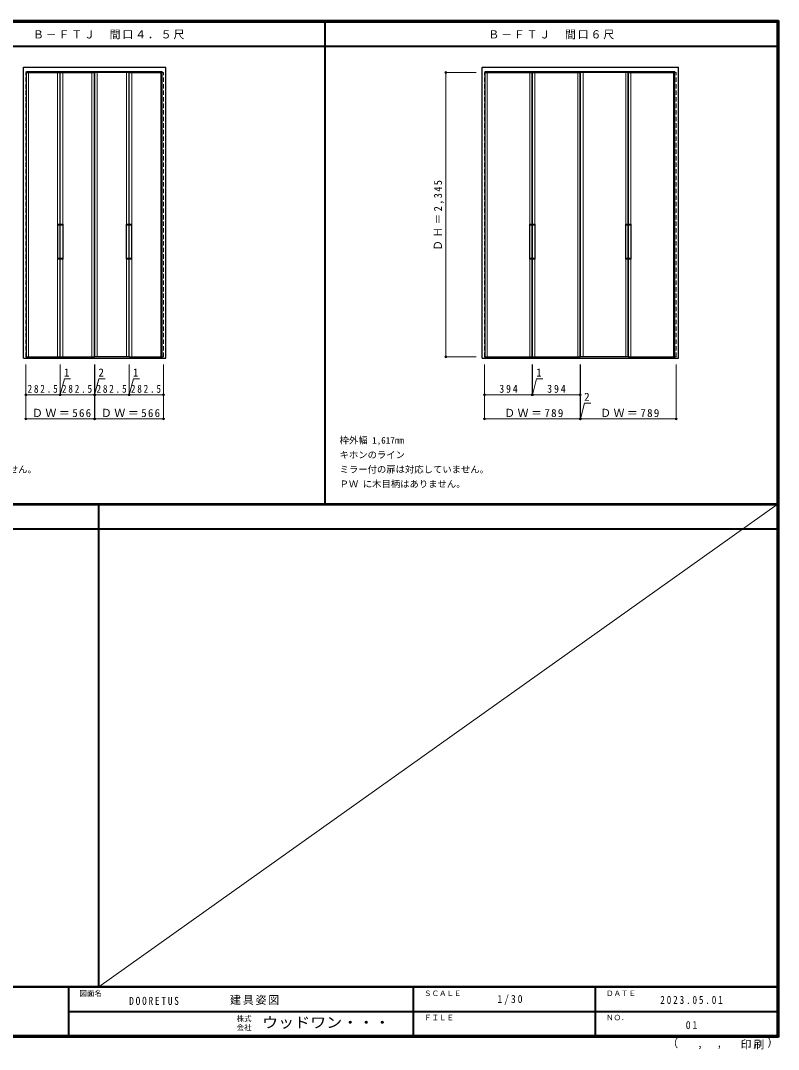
# Model space of a CAD drawing. Units: millimetres, scale not verified. Extents: x -6000 to 5700, y -4307 to 4175.
# Drawn here: x -546 to 5700, y -4307 to 4175 of the extents above; entities that cross this region are included whole.
import ezdxf
from ezdxf.enums import TextEntityAlignment as Align

# ---------------------------------------------------------------- set-up
doc = ezdxf.new("R2010")
doc.units = ezdxf.units.MM
doc.header["$LTSCALE"] = 30
doc.header["$PDMODE"] = 32
doc.header["$PDSIZE"] = 15
doc.linetypes.add('DASHED1', pattern=[1.8, 1.2, -0.6])
for name, color, linetype, lineweight in [('0-2_扉', 3, 'Continuous', 25), ('0-3_仕上げ', 7, 'Continuous', 18), ('0-4_枠', 3, 'Continuous', 25), ('0-6_引手', 7, 'Continuous', 18), ('0-B_寸法', 4, 'Continuous', 9), ('0-F', 7, 'Continuous', 18), ('F-1_枠', 6, 'Continuous', 40)]:
    doc.layers.add(name, color=color, linetype=linetype, lineweight=lineweight)
doc.layers.add('0-A_文字', color=7, linetype='Continuous')
doc.layers.add('F-A_文字', color=7, linetype='Continuous')
doc.styles.add('ＭＳ ゴシック', font='')
doc.styles.get('ＭＳ ゴシック').set_extended_font_data('MS Gothic')

msp = doc.modelspace()

# ---------------------------------------------------------------- linework, layer by layer
at = {"layer": '0-2_扉', "color": 4, "linetype": 'DASHED1', "lineweight": 9}
for p, q in [((-502, 1402), (-502, 3747)), ((-496.5, 3747), (-502, 3747)), ((620.5, 3747), (632, 3747)), ((632, 1402), (632, 3747)), ((3277.67, 1402), (3277.67, 3747)), ((3283.17, 3747), (3277.67, 3747)), ((4846.17, 3747), (4857.67, 3747)), ((4857.67, 1402), (4857.67, 3747)), ((-496.5, 1402), (-502, 1402)), ((620.5, 1402), (632, 1402)), ((3283.17, 1402), (3277.67, 1402)), ((4846.17, 1402), (4857.67, 1402))]:
    msp.add_line(p, q, dxfattribs=at)
at = {"layer": '0-2_扉'}
for p, q in [((-496.5, 3747), (-219.5, 3747)), ((-219.5, 1402), (-219.5, 3747)), ((-218.5, 3747), (64, 3747)), ((-218.5, 1402), (-218.5, 3747)), ((64, 1402), (64, 3747)), ((348.5, 3747), (66, 3747)), ((66, 1402), (66, 3747)), ((348.5, 1402), (348.5, 3747)), ((349.5, 1402), (349.5, 3747)), ((349.5, 3747), (620.5, 3747)), ((3283.17, 3747), (3671.67, 3747)), ((3671.67, 1402), (3671.67, 3747)), ((3672.67, 1402), (3672.67, 3747)), ((3672.67, 3747), (4066.67, 3747)), ((4066.67, 1402), (4066.67, 3747)), ((4068.67, 1402), (4068.67, 3747)), ((4462.67, 3747), (4068.67, 3747)), ((4462.67, 1402), (4462.67, 3747)), ((4463.67, 1402), (4463.67, 3747)), ((4463.67, 3747), (4846.17, 3747)), ((-496.5, 1402), (-219.5, 1402)), ((-218.5, 1402), (64, 1402)), ((348.5, 1402), (66, 1402)), ((349.5, 1402), (620.5, 1402)), ((3283.17, 1402), (3671.67, 1402)), ((3672.67, 1402), (4066.67, 1402)), ((4462.67, 1402), (4068.67, 1402)), ((4463.67, 1402), (4846.17, 1402))]:
    msp.add_line(p, q, dxfattribs=at)
at = {"layer": '0-3_仕上げ'}
for p, q in [((-481, 1402), (-481, 3747)), ((-240.5, 2497), (-240.5, 3747)), ((-197.5, 2497), (-197.5, 3747)), ((43, 1402), (43, 3747)), ((87, 1402), (87, 3747)), ((327.5, 2497), (327.5, 3747)), ((370.5, 2497), (370.5, 3747)), ((611, 1402), (611, 3747)), ((3298.67, 1402), (3298.67, 3747)), ((3650.67, 2497), (3650.67, 3747)), ((3693.67, 2497), (3693.67, 3747)), ((4045.67, 1402), (4045.67, 3747)), ((4089.67, 1402), (4089.67, 3747)), ((4441.67, 2497), (4441.67, 3747)), ((4484.67, 2497), (4484.67, 3747)), ((4836.67, 1402), (4836.67, 3747)), ((-240.5, 1402), (-240.5, 2207)), ((-197.5, 1402), (-197.5, 2207)), ((327.5, 1402), (327.5, 2207)), ((370.5, 1402), (370.5, 2207)), ((3650.67, 1402), (3650.67, 2207)), ((3693.67, 1402), (3693.67, 2207)), ((4441.67, 1402), (4441.67, 2207)), ((4484.67, 1402), (4484.67, 2207))]:
    msp.add_line(p, q, dxfattribs=at)
at = {"layer": '0-4_枠'}
for p, q in [((-520.5, 1390.5), (-520.5, 3790.5)), ((-520.5, 3790.5), (650.5, 3790.5)), ((-496.5, 1390.5), (-496.5, 3754.5)), ((-496.5, 3754.5), (620.5, 3754.5)), ((620.5, 1390.5), (620.5, 3754.5)), ((650.5, 1390.5), (650.5, 3790.5)), ((3259.17, 1390.5), (3259.17, 3790.5)), ((3259.17, 3790.5), (4876.17, 3790.5)), ((3283.17, 1390.5), (3283.17, 3754.5)), ((3283.17, 3754.5), (4846.17, 3754.5)), ((4846.17, 1390.5), (4846.17, 3754.5)), ((4876.17, 1390.5), (4876.17, 3790.5)), ((-520.5, 1390.5), (650.5, 1390.5)), ((3259.17, 1390.5), (4876.17, 1390.5))]:
    msp.add_line(p, q, dxfattribs=at)
at = {"layer": '0-6_引手'}
for p, q in [((-242.5, 2494), (-242.5, 2210)), ((-239.5, 2497), (-219.5, 2497)), ((-239.5, 2486), (-239.5, 2218)), ((-236.5, 2489), (-222.5, 2489)), ((-222.8, 2497), (-222.8, 2492)), ((-219.5, 2492), (-219.5, 2493.5)), ((-219.5, 2492), (-219.5, 2493.5)), ((-198.5, 2497), (-218.5, 2497)), ((-218.5, 2492), (-218.5, 2493.5)), ((-218.5, 2492), (-218.5, 2493.5)), ((-201.5, 2489), (-215.5, 2489)), ((-215.2, 2497), (-215.2, 2492)), ((-198.5, 2486), (-198.5, 2218)), ((-195.5, 2210), (-195.5, 2494)), ((325.5, 2494), (325.5, 2210)), ((328.5, 2497), (348.5, 2497)), ((328.5, 2486), (328.5, 2218)), ((331.5, 2489), (345.5, 2489)), ((345.2, 2497), (345.2, 2492)), ((348.5, 2492), (348.5, 2493.5)), ((348.5, 2492), (348.5, 2493.5)), ((369.5, 2497), (349.5, 2497)), ((349.5, 2492), (349.5, 2493.5)), ((349.5, 2492), (349.5, 2493.5)), ((366.5, 2489), (352.5, 2489)), ((352.8, 2497), (352.8, 2492)), ((369.5, 2486), (369.5, 2218)), ((372.5, 2210), (372.5, 2494)), ((3648.67, 2494), (3648.67, 2210)), ((3651.67, 2497), (3671.67, 2497)), ((3651.67, 2486), (3651.67, 2218)), ((3654.67, 2489), (3668.67, 2489)), ((3668.37, 2497), (3668.37, 2492)), ((3671.67, 2492), (3671.67, 2493.5)), ((3671.67, 2492), (3671.67, 2493.5)), ((3692.67, 2497), (3672.67, 2497)), ((3672.67, 2492), (3672.67, 2493.5)), ((3672.67, 2492), (3672.67, 2493.5)), ((3689.67, 2489), (3675.67, 2489)), ((3675.97, 2497), (3675.97, 2492)), ((3692.67, 2486), (3692.67, 2218)), ((3695.67, 2210), (3695.67, 2494)), ((4439.67, 2494), (4439.67, 2210)), ((4442.67, 2497), (4462.67, 2497)), ((4442.67, 2486), (4442.67, 2218)), ((4445.67, 2489), (4459.67, 2489)), ((4459.37, 2497), (4459.37, 2492)), ((4462.67, 2492), (4462.67, 2493.5)), ((4462.67, 2492), (4462.67, 2493.5)), ((4483.67, 2497), (4463.67, 2497)), ((4463.67, 2492), (4463.67, 2493.5)), ((4463.67, 2492), (4463.67, 2493.5)), ((4480.67, 2489), (4466.67, 2489)), ((4466.97, 2497), (4466.97, 2492)), ((4483.67, 2486), (4483.67, 2218)), ((4486.67, 2210), (4486.67, 2494)), ((-239.5, 2207), (-219.5, 2207)), ((-236.5, 2215), (-222.5, 2215)), ((-222.8, 2207), (-222.8, 2212)), ((-219.5, 2212), (-219.5, 2210.5)), ((-219.5, 2212), (-219.5, 2210.5)), ((-219.5, 2212), (-219.5, 2210.5)), ((-218.5, 2212), (-218.5, 2210.5)), ((-218.5, 2212), (-218.5, 2210.5)), ((-218.5, 2212), (-218.5, 2210.5)), ((-198.5, 2207), (-218.5, 2207)), ((-201.5, 2215), (-215.5, 2215)), ((-215.2, 2207), (-215.2, 2212)), ((328.5, 2207), (348.5, 2207)), ((331.5, 2215), (345.5, 2215)), ((345.2, 2207), (345.2, 2212)), ((348.5, 2212), (348.5, 2210.5)), ((348.5, 2212), (348.5, 2210.5)), ((348.5, 2212), (348.5, 2210.5)), ((349.5, 2212), (349.5, 2210.5)), ((349.5, 2212), (349.5, 2210.5)), ((349.5, 2212), (349.5, 2210.5)), ((369.5, 2207), (349.5, 2207)), ((366.5, 2215), (352.5, 2215)), ((352.8, 2207), (352.8, 2212)), ((3651.67, 2207), (3671.67, 2207)), ((3654.67, 2215), (3668.67, 2215)), ((3668.37, 2207), (3668.37, 2212)), ((3671.67, 2212), (3671.67, 2210.5)), ((3671.67, 2212), (3671.67, 2210.5)), ((3671.67, 2212), (3671.67, 2210.5)), ((3672.67, 2212), (3672.67, 2210.5)), ((3672.67, 2212), (3672.67, 2210.5)), ((3672.67, 2212), (3672.67, 2210.5)), ((3692.67, 2207), (3672.67, 2207)), ((3689.67, 2215), (3675.67, 2215)), ((3675.97, 2207), (3675.97, 2212)), ((4442.67, 2207), (4462.67, 2207)), ((4445.67, 2215), (4459.67, 2215)), ((4459.37, 2207), (4459.37, 2212)), ((4462.67, 2212), (4462.67, 2210.5)), ((4462.67, 2212), (4462.67, 2210.5)), ((4462.67, 2212), (4462.67, 2210.5)), ((4463.67, 2212), (4463.67, 2210.5)), ((4463.67, 2212), (4463.67, 2210.5)), ((4463.67, 2212), (4463.67, 2210.5)), ((4483.67, 2207), (4463.67, 2207)), ((4480.67, 2215), (4466.67, 2215)), ((4466.97, 2207), (4466.97, 2212))]:
    msp.add_line(p, q, dxfattribs=at)
for centre, start, end in [((-239.5, 2494), 90, 180), ((-236.5, 2486), 90, 180), ((-222.5, 2492), 270, 0), ((-215.5, 2492), 180, 270), ((-201.5, 2486), 0, 90), ((-198.5, 2494), 0, 90), ((328.5, 2494), 90, 180), ((331.5, 2486), 90, 180), ((345.5, 2492), 270, 0), ((352.5, 2492), 180, 270), ((366.5, 2486), 0, 90), ((369.5, 2494), 0, 90), ((3651.67, 2494), 90, 180), ((3654.67, 2486), 90, 180), ((3668.67, 2492), 270, 0), ((3675.67, 2492), 180, 270), ((3689.67, 2486), 0, 90), ((3692.67, 2494), 0, 90), ((4442.67, 2494), 90, 180), ((4445.67, 2486), 90, 180), ((4459.67, 2492), 270, 0), ((4466.67, 2492), 180, 270), ((4480.67, 2486), 0, 90), ((4483.67, 2494), 0, 90), ((-239.5, 2210), 180, 270), ((-236.5, 2218), 180, 270), ((-222.5, 2212), 0, 90), ((-215.5, 2212), 90, 180), ((-201.5, 2218), 270, 0), ((-198.5, 2210), 270, 0), ((328.5, 2210), 180, 270), ((331.5, 2218), 180, 270), ((345.5, 2212), 0, 90), ((352.5, 2212), 90, 180), ((366.5, 2218), 270, 0), ((369.5, 2210), 270, 0), ((3651.67, 2210), 180, 270), ((3654.67, 2218), 180, 270), ((3668.67, 2212), 0, 90), ((3675.67, 2212), 90, 180), ((3689.67, 2218), 270, 0), ((3692.67, 2210), 270, 0), ((4442.67, 2210), 180, 270), ((4445.67, 2218), 180, 270), ((4459.67, 2212), 0, 90), ((4466.67, 2212), 90, 180), ((4480.67, 2218), 270, 0), ((4483.67, 2210), 270, 0)]:
    msp.add_arc(centre, 3, start, end, dxfattribs=at)
at = {"layer": '0-B_寸法'}
for p, q in [((2959.17, 3747), (3209.17, 3747)), ((2959.17, 3747), (2959.17, 1402)), ((2959.17, 1402), (3209.17, 1402)), ((-502, 890.5), (-502, 1340.5)), ((-219.5, 1090.5), (-219.5, 1340.5)), ((64, 890.5), (64, 1340.5)), ((66, 890.5), (66, 1340.5)), ((348.5, 1090.5), (348.5, 1340.5)), ((632, 890.5), (632, 1340.5)), ((3277.67, 890.5), (3277.67, 1340.5)), ((3671.67, 1090.5), (3671.67, 1340.5)), ((3672.67, 1090.5), (3672.67, 1340.5)), ((4066.67, 890.5), (4066.67, 1340.5)), ((4068.67, 890.5), (4068.67, 1340.5)), ((4857.67, 890.5), (4857.67, 1340.5)), ((65, 1090.5), (99.95, 1220.93)), ((99.95, 1220.93), (150.73, 1220.93)), ((3672.17, 1090.5), (3707.11, 1220.93)), ((3707.11, 1220.93), (3757.9, 1220.93)), ((-502, 1090.5), (-219.5, 1090.5)), ((-218.5, 1090.5), (64, 1090.5)), ((64, 1090.5), (66, 1090.5)), ((66, 1090.5), (348.5, 1090.5)), ((349.5, 1090.5), (632, 1090.5)), ((3277.67, 1090.5), (3671.67, 1090.5)), ((3671.67, 1090.5), (3672.67, 1090.5)), ((3672.67, 1090.5), (4066.67, 1090.5)), ((4067.67, 890.5), (4102.61, 1020.93)), ((4102.61, 1020.93), (4153.4, 1020.93)), ((-502, 890.5), (64, 890.5)), ((66, 890.5), (632, 890.5)), ((3277.67, 890.5), (4066.67, 890.5)), ((4066.67, 890.5), (4068.67, 890.5)), ((4068.67, 890.5), (4857.67, 890.5))]:
    msp.add_line(p, q, dxfattribs=at)
for points in [[(-219.5, 1090.5), (-218.5, 1090.5), (-218.5, 1340.5)], [(348.5, 1090.5), (349.5, 1090.5), (349.5, 1340.5)], [(-219, 1090.5), (-184.05, 1220.93), (-133.27, 1220.93)], [(349, 1090.5), (383.95, 1220.93), (434.73, 1220.93)]]:
    msp.add_lwpolyline(points, dxfattribs=at)
at = {"layer": '0-B_寸法', "color": 7}
for p in [(2959.17, 3747), (2959.17, 1402), (-502, 1090.5), (-219.5, 1090.5), (-218.5, 1090.5), (64, 1090.5), (66, 1090.5), (348.5, 1090.5), (349.5, 1090.5), (632, 1090.5), (3277.67, 1090.5), (3671.67, 1090.5), (3672.67, 1090.5), (4066.67, 1090.5), (-502, 890.5), (64, 890.5), (66, 890.5), (632, 890.5), (3277.67, 890.5), (4066.67, 890.5), (4068.67, 890.5), (4857.67, 890.5)]:
    msp.add_point(p, dxfattribs=at)
at = {"layer": '0-F'}
msp.add_line((5690, 184.5), (100, -3790), dxfattribs=at)
at = {"layer": 'F-1_枠'}
for p, q in [((-6000, 4175), (5700, 4175)), ((-6000, 4170), (5700, 4170)), ((-6000, 4165), (5700, 4165)), ((1963.33, 190.5), (1963.33, 4175)), ((5690, 4175), (5690, -4205)), ((5695, 4175), (5695, -4205)), ((5700, 4175), (5700, -4205)), ((-6000, 3965), (5700, 3965)), ((-6000, 190.5), (5700, 190.5)), ((-6000, 187.5), (5700, 187.5)), ((-6000, 184.5), (5700, 184.5)), ((100, -3790), (100, 184.5)), ((-6000, -15.5), (5700, -15.5)), ((5700, -3790), (-6000, -3790)), ((5700, -3795), (-6000, -3795)), ((-150, -3795), (-150, -4195)), ((2690, -3795), (2690, -4195)), ((4190, -3795), (4190, -4195)), ((-150, -3995), (5690, -3995.01)), ((5700, -4195), (-6000, -4195)), ((5700, -4200), (-6000, -4200)), ((5700, -4205), (-6000, -4205))]:
    msp.add_line(p, q, dxfattribs=at)

# ---------------------------------------------------------------- texts
at = {"layer": '0-A_文字', "style": 'ＭＳ ゴシック'}
for s, p in [('枠外幅 1,617mm', (2083.33, 670.5)), ('キホンのライン', (2083.33, 550.5)), ('ミラー付の扉は対応していません。', (-1643.33, 430.5)), ('ミラー付の扉は対応していません。', (2083.33, 430.5)), ('ＰＷ に木目柄はありません。', (2083.33, 310.5))]:
    msp.add_text(s, height=54.99, dxfattribs=at).set_placement(p, align=Align.BOTTOM_LEFT)
at = {"layer": '0-A_文字', "char_height": 65.98, "attachment_point": 7, "style": 'ＭＳ ゴシック'}
for s, insert in [('\\T1.17;Ｂ－ＦＴＪ\u3000間口４．５尺', (-443.75, 4020)), ('\\T1.17;Ｂ－ＦＴＪ\u3000間口６尺', (3309.17, 4020))]:
    msp.add_mtext(s, dxfattribs=dict(at, insert=insert))
at = {"layer": '0-B_寸法', "color": 7, "style": 'ＭＳ ゴシック'}
for s, p in [('1', (-187.8, 1220.93)), ('2', (96.2, 1220.93)), ('1', (380.2, 1220.93)), ('1', (3703.36, 1220.93)), ('2', (4098.86, 1020.93))]:
    msp.add_text(s, height=65.98, dxfattribs=at).set_placement(p, align=Align.BOTTOM_LEFT)
at = {"layer": '0-B_寸法', "color": 7, "insert": (2944.17, 2279.25), "char_height": 65.98, "attachment_point": 7, "rotation": 90, "style": 'ＭＳ ゴシック'}
msp.add_mtext('\\T1.26;\\W0.95;ＤＨ＝2,345', dxfattribs=at)
at = {"layer": '0-B_寸法', "color": 7, "char_height": 65.98, "attachment_point": 7, "style": 'ＭＳ ゴシック'}
for s, insert in [('\\T1.38;\\W0.85;282.5', (-488.25, 1105.5)), ('\\T1.38;\\W0.85;282.5', (-204.75, 1105.5)), ('\\T1.38;\\W0.85;282.5', (79.75, 1105.5)), ('\\T1.38;\\W0.85;282.5', (363.25, 1105.5)), ('\\T1.38;\\W0.9;394', (3399.67, 1105.5)), ('\\T1.38;\\W0.9;394', (3794.67, 1105.5)), ('\\T1.23;ＤＷ＝566', (-451.5, 905.5)), ('\\T1.23;ＤＷ＝566', (116.5, 905.5)), ('\\T1.23;ＤＷ＝789', (3439.67, 905.5)), ('\\T1.23;ＤＷ＝789', (4230.67, 905.5))]:
    msp.add_mtext(s, dxfattribs=dict(at, insert=insert))
at = {"layer": 'F-A_文字', "style": 'ＭＳ ゴシック'}
for s, height, p in [('図面名', 43.99, (-60, -3880)), ('ＳＣＡＬＥ', 43.99, (2780, -3880)), ('ＤＡＴＥ', 43.99, (4280, -3880)), ('株式', 43.99, (1235, -4089)), ('ＦＩＬＥ', 43.99, (2780, -4080)), ('ＮＯ．', 43.99, (4280, -4080)), ('会社', 43.99, (1235, -4161)), ('（', 65.98, (4784.03, -4308.31)), ('）', 65.98, (5608.4, -4304.13)), (',', 65.98, (5031.28, -4308.31)), (',', 65.98, (5190.2, -4305.53))]:
    msp.add_text(s, height=height, dxfattribs=at).set_placement(p, align=Align.BOTTOM_LEFT)
at = {"layer": 'F-A_文字', "style": 'ＭＳ ゴシック', "width": 1.1}
msp.add_text('ウッドワン・・・', height=87.98, dxfattribs=at).set_placement((1445, -4155), align=Align.BOTTOM_LEFT)
at = {"layer": 'F-A_文字', "char_height": 65.98, "attachment_point": 7, "style": 'ＭＳ ゴシック'}
for s, insert in [('\\T1.39;\\W0.85;DOORETUS', (350, -3940.79)), ('\\T1.17;建具姿図', (1180.42, -3940)), ('\\T1.38;\\W0.9;1/30', (3383.75, -3940)), ('\\T1.39;\\W0.85;2023.05.01', (4726.25, -3932.5)), ('\\T1.36;\\W0.9;01', (4936.25, -4140)), ('\\T1.17;印刷', (5388.15, -4306.92))]:
    msp.add_mtext(s, dxfattribs=dict(at, insert=insert))

doc.saveas('drawing.dxf')
